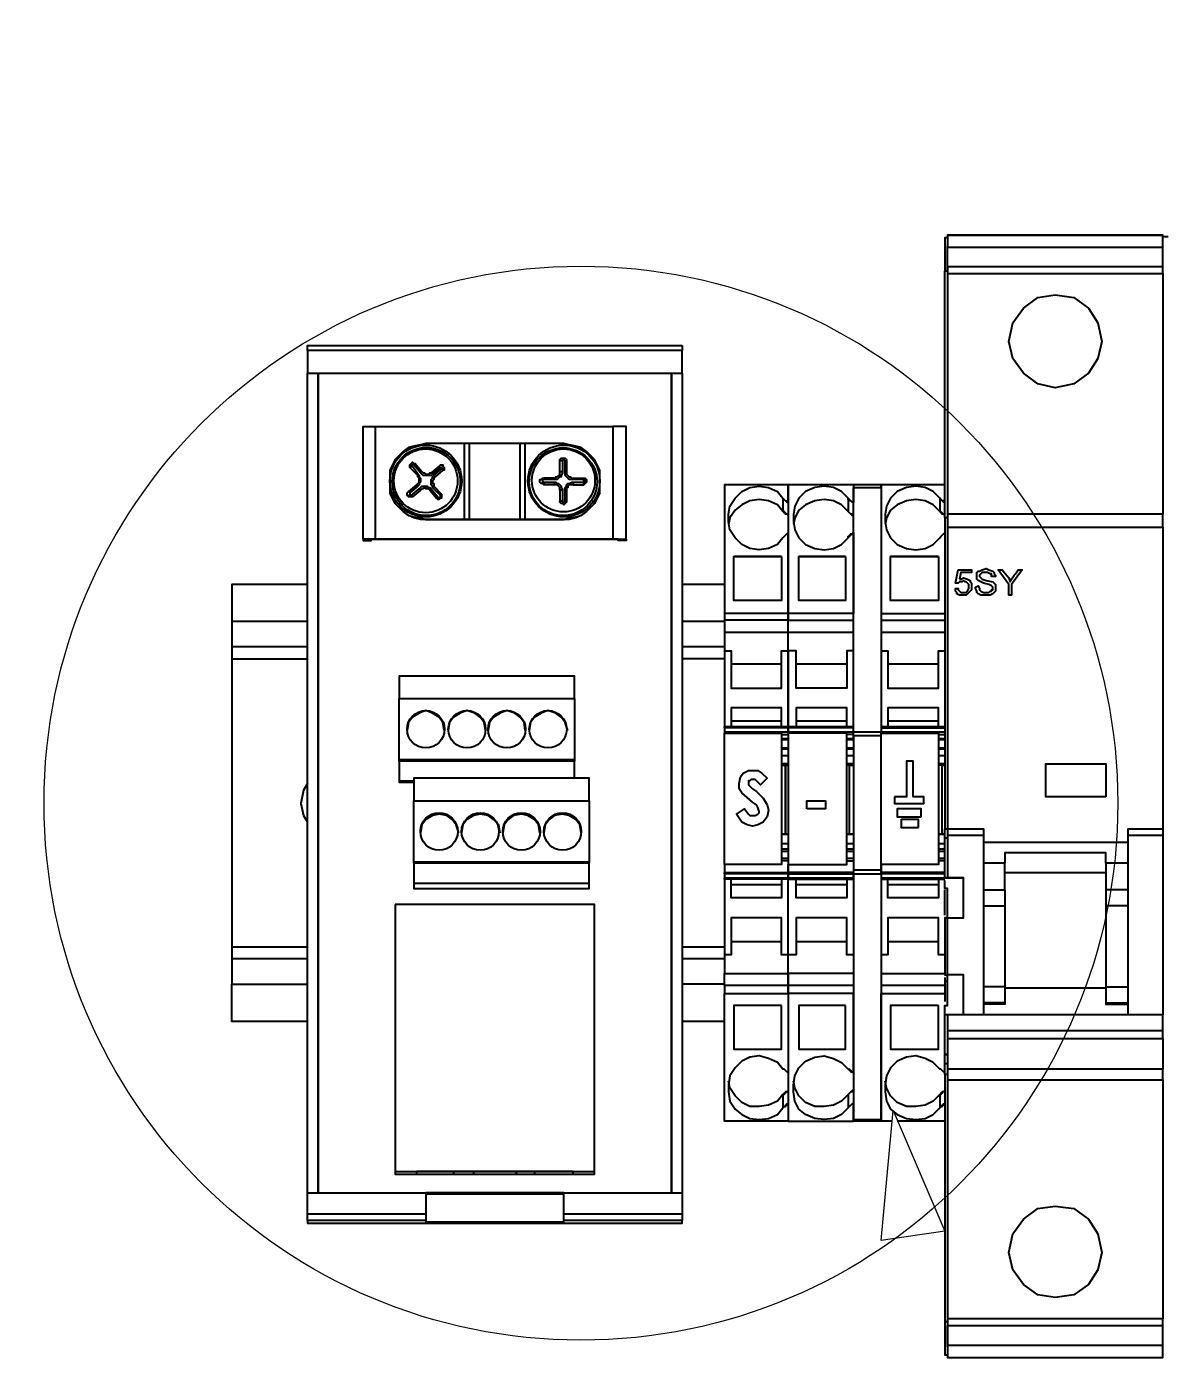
# Model space of a CAD drawing. Header units: feet. Extents: x -159 to 1687, y -48 to 1556.
# Drawn here: x 486.096 to 489.639, y 837.143 to 841.269 of the extents above; entities that cross this region are included whole.
import ezdxf
from ezdxf import colors
from ezdxf.entities.mleader import LeaderData, LeaderLine
from ezdxf.math import Vec2, Vec3

# ---------------------------------------------------------------- set-up
doc = ezdxf.new("R2010")
doc.units = ezdxf.units.FT
doc.header["$MEASUREMENT"] = 0
for name, color, linetype in [('9417_1-3$0$M25-UNISTRUT', 94, 'Continuous'), ('G-ANNO-TEXT', 1, 'Continuous'), ('PDF_Geometry', 7, 'Continuous')]:
    doc.layers.add(name, color=color, linetype=linetype)
doc.styles.add('NEI-A', font='arial.ttf')

# ---------------------------------------------------------------- blocks, each defined once
blk = doc.blocks.new('SITE DATA CONTROLLER')
at = {"layer": 'PDF_Geometry', "lineweight": 25}
for points in [[(0.9075, -0.03333), (1.0425, -0.03333), (0.9075, -0.03333), (0.9075, -0.03417), (0.9075, -0.035), (0.9075, -0.0375), (0.9075, -0.04), (0.9075, -0.04083)], [(0.9075, -0.05333), (0.9075, -0.04083), (1.0425, -0.04083), (1.0425, -0.03833), (1.0425, -0.03583), (1.0425, -0.03417), (1.0425, -0.03333)], [(0.9075, -0.03333), (0.9075, -0.03333)], [(0.9075, -0.035), (0.90583, -0.035), (0.90583, -0.05583)], [(0.90583, -0.21083), (0.90583, -0.05583), (0.9075, -0.05583), (0.9075, -0.04)], [(0.9075, -0.04), (0.9075, -0.04)], [(1.0425, -0.03417), (1.04583, -0.03417)], [(1.0425, -0.05333), (1.0425, -0.04083)], [(0.9075, -0.05333), (0.9075, -0.05333)], [(0.9075, -0.0575), (0.9075, -0.20833)], [(1.0425, -0.0575), (1.0425, -0.20833)], [(0.90583, -0.09), (0.90583, -0.09)], [(0.50583, -0.10583), (0.50583, -0.12), (0.74083, -0.12), (0.74083, -0.10583)], [(0.50583, -0.63417), (0.50583, -0.12), (0.5125, -0.12), (0.5125, -0.63417), (0.5125, -0.12), (0.73417, -0.12), (0.73417, -0.63417), (0.73417, -0.12), (0.74083, -0.12), (0.74083, -0.63417)], [(0.50583, -0.12), (0.50583, -0.12)], [(0.74083, -0.12), (0.74083, -0.12)], [(0.90583, -0.15), (0.90583, -0.15)], [(0.54083, -0.22417), (0.54083, -0.15333), (0.54167, -0.15333), (0.5425, -0.15333), (0.54333, -0.15333), (0.54417, -0.15333), (0.54583, -0.15333), (0.5475, -0.15333), (0.54833, -0.15333), (0.54833, -0.22417), (0.5475, -0.22417), (0.54583, -0.22417), (0.54417, -0.22417), (0.54333, -0.22417), (0.5425, -0.22417), (0.54167, -0.22417), (0.54083, -0.22417), (0.54083, -0.225), (0.54583, -0.225), (0.54583, -0.22417), (0.54667, -0.22417), (0.5475, -0.22417), (0.54833, -0.22417), (0.6975, -0.22417), (0.54833, -0.22417)], [(0.54833, -0.15333), (0.6975, -0.15333)], [(0.70583, -0.22417), (0.70583, -0.225), (0.70083, -0.225), (0.70083, -0.22417), (0.7, -0.22417), (0.69917, -0.22417), (0.69833, -0.22417), (0.6975, -0.22417), (0.69917, -0.22417), (0.70083, -0.22417), (0.7025, -0.22417), (0.70333, -0.22417), (0.70417, -0.22417), (0.705, -0.22417), (0.70583, -0.22417), (0.70583, -0.15333), (0.705, -0.15333), (0.70417, -0.15333), (0.70333, -0.15333), (0.7025, -0.15333), (0.70083, -0.15333), (0.69917, -0.15333), (0.6975, -0.15333), (0.6975, -0.22417)], [(0.60417, -0.16417), (0.58, -0.16417), (0.57667, -0.165), (0.5725, -0.16583), (0.56917, -0.16667), (0.56583, -0.16917), (0.56333, -0.17167), (0.56083, -0.17417), (0.55917, -0.1775), (0.5575, -0.18083), (0.5575, -0.195)], [(0.6425, -0.21167), (0.6425, -0.16417), (0.64167, -0.16417), (0.64083, -0.16417), (0.64, -0.16417), (0.63917, -0.16417), (0.63667, -0.16417), (0.6325, -0.16417), (0.62833, -0.16417), (0.62333, -0.16417), (0.61833, -0.16417), (0.61417, -0.16417), (0.61, -0.16417), (0.6075, -0.16417), (0.60667, -0.16417), (0.60583, -0.16417), (0.605, -0.16417), (0.60417, -0.16417), (0.60417, -0.21167), (0.58, -0.21167), (0.60417, -0.21167)], [(0.6075, -0.21167), (0.6075, -0.16417)], [(0.63917, -0.21167), (0.63917, -0.16417)], [(0.68917, -0.195), (0.68917, -0.18083), (0.6875, -0.1775), (0.68583, -0.17417), (0.68333, -0.17167), (0.68083, -0.16917), (0.6775, -0.16667), (0.67417, -0.16583), (0.67, -0.165), (0.66667, -0.16417), (0.6425, -0.16417)], [(0.66417, -0.18167), (0.66583, -0.18167), (0.66583, -0.1825), (0.665, -0.18417), (0.665, -0.185), (0.66417, -0.185), (0.66333, -0.18583), (0.6625, -0.18667), (0.66167, -0.18667), (0.66083, -0.18667), (0.66083, -0.18583), (0.66167, -0.18583), (0.66167, -0.185), (0.6625, -0.185), (0.66333, -0.18417), (0.66417, -0.18417), (0.66417, -0.18333), (0.66417, -0.1825), (0.66417, -0.18167), (0.66417, -0.175)], [(0.6675, -0.175), (0.66667, -0.17417), (0.66583, -0.17417), (0.66583, -0.175), (0.66417, -0.175), (0.66417, -0.17417), (0.665, -0.17333), (0.66583, -0.17333), (0.66667, -0.17333), (0.6675, -0.17333), (0.66833, -0.17417), (0.66833, -0.175), (0.66833, -0.18167), (0.6675, -0.18167), (0.6675, -0.175), (0.66833, -0.175)], [(0.66583, -0.175), (0.66583, -0.18167)], [(0.5725, -0.1775), (0.57167, -0.1775), (0.57083, -0.1775), (0.57083, -0.17833), (0.57167, -0.17833), (0.57, -0.17917), (0.57, -0.17833), (0.57, -0.1775), (0.57083, -0.17667), (0.57167, -0.17583), (0.5725, -0.17667), (0.57333, -0.17667), (0.5775, -0.18167), (0.57667, -0.1825), (0.5725, -0.1775), (0.57333, -0.17667)], [(0.575, -0.18417), (0.57583, -0.18417), (0.57583, -0.185), (0.57667, -0.18583), (0.57667, -0.18667), (0.57667, -0.1875), (0.57667, -0.18833), (0.57583, -0.18917), (0.57583, -0.19), (0.575, -0.19083), (0.57417, -0.19), (0.575, -0.18917), (0.57583, -0.18833), (0.57583, -0.1875), (0.57583, -0.18667), (0.57583, -0.18583), (0.575, -0.185), (0.575, -0.18417), (0.57, -0.17917)], [(0.57167, -0.17833), (0.57583, -0.18417)], [(0.5775, -0.18167), (0.57833, -0.1825), (0.57917, -0.1825), (0.58, -0.18333), (0.58083, -0.18333), (0.58167, -0.18333), (0.5825, -0.1825), (0.58333, -0.1825), (0.58417, -0.18333), (0.58333, -0.18417), (0.5825, -0.18417), (0.58167, -0.18417), (0.58, -0.18417), (0.57917, -0.18417), (0.57833, -0.18417), (0.5775, -0.18333), (0.57667, -0.1825)], [(0.58833, -0.17833), (0.58333, -0.1825)], [(0.58917, -0.17917), (0.58417, -0.18333)], [(0.585, -0.18417), (0.59, -0.18), (0.59083, -0.18083)], [(0.59, -0.18), (0.59083, -0.18), (0.59, -0.17917), (0.58917, -0.17917), (0.58833, -0.17833), (0.58917, -0.1775), (0.59, -0.1775), (0.59083, -0.1775), (0.59083, -0.17833), (0.59167, -0.17917), (0.59167, -0.18), (0.59167, -0.18083), (0.59083, -0.18083), (0.58583, -0.185)], [(0.66833, -0.18167), (0.66833, -0.1825), (0.66833, -0.18333), (0.66917, -0.18417), (0.67, -0.185), (0.67083, -0.185), (0.67167, -0.18583), (0.6725, -0.18583), (0.6725, -0.18667), (0.67167, -0.18667), (0.67, -0.18667), (0.66917, -0.18583), (0.66833, -0.185), (0.6675, -0.18417), (0.6675, -0.1825), (0.6675, -0.18167)], [(0.57417, -0.19), (0.56917, -0.19417)], [(0.575, -0.19083), (0.57, -0.195)], [(0.57583, -0.1925), (0.57667, -0.19167), (0.5775, -0.19083), (0.57917, -0.19083), (0.58, -0.19083), (0.58083, -0.19083), (0.58167, -0.19167), (0.5825, -0.19167), (0.58333, -0.1925), (0.5825, -0.19333), (0.58167, -0.1925), (0.58083, -0.1925), (0.58, -0.1925), (0.58, -0.19167), (0.57917, -0.19167), (0.57833, -0.1925), (0.5775, -0.1925), (0.57667, -0.19333), (0.57167, -0.1975), (0.57083, -0.19667), (0.57583, -0.1925), (0.57667, -0.19333)], [(0.58417, -0.19167), (0.58417, -0.19083), (0.58333, -0.19), (0.58333, -0.18917), (0.58333, -0.18833), (0.58333, -0.18667), (0.58417, -0.18583), (0.58417, -0.185), (0.585, -0.18417), (0.58583, -0.185), (0.585, -0.18583), (0.585, -0.18667), (0.58417, -0.1875), (0.58417, -0.18833), (0.58417, -0.18917), (0.585, -0.18917), (0.585, -0.19), (0.585, -0.19083), (0.59, -0.19583), (0.58917, -0.19667), (0.58417, -0.19167), (0.585, -0.19083)], [(0.65417, -0.18833), (0.66083, -0.18833), (0.66083, -0.19), (0.65417, -0.19), (0.65333, -0.18917), (0.6525, -0.18917), (0.65167, -0.18833), (0.65167, -0.1875), (0.65167, -0.18667), (0.6525, -0.18667), (0.65333, -0.18583), (0.65417, -0.18583), (0.65417, -0.18667), (0.65333, -0.18667), (0.65333, -0.1875), (0.65333, -0.18833), (0.65417, -0.18833), (0.65417, -0.19)], [(0.66083, -0.18583), (0.65417, -0.18583)], [(0.66083, -0.18667), (0.65417, -0.18667)], [(0.66083, -0.18833), (0.66167, -0.18833), (0.6625, -0.18917), (0.66333, -0.18917), (0.66417, -0.19), (0.665, -0.19083), (0.665, -0.19167), (0.66583, -0.1925), (0.66583, -0.19333), (0.66417, -0.19333), (0.66417, -0.1925), (0.66417, -0.19167), (0.66333, -0.19083), (0.6625, -0.19), (0.66167, -0.19), (0.66083, -0.19)], [(0.6675, -0.19333), (0.6675, -0.1925), (0.6675, -0.19167), (0.66833, -0.19083), (0.66833, -0.19), (0.66917, -0.18917), (0.67, -0.18917), (0.67167, -0.18833), (0.6725, -0.18833), (0.6725, -0.19), (0.67167, -0.19), (0.67083, -0.19), (0.67, -0.19), (0.66917, -0.19083), (0.66917, -0.19167), (0.66833, -0.19167), (0.66833, -0.1925), (0.66833, -0.19333), (0.66833, -0.2), (0.6675, -0.2), (0.6675, -0.19333), (0.66833, -0.19333)], [(0.6725, -0.18583), (0.67917, -0.18583), (0.68, -0.18583), (0.68, -0.18667), (0.68083, -0.18667), (0.68083, -0.1875), (0.68083, -0.18833), (0.68, -0.18917), (0.67917, -0.19), (0.67917, -0.18833), (0.68, -0.18833), (0.68, -0.1875), (0.67917, -0.1875), (0.67917, -0.18667), (0.67917, -0.18583)], [(0.67917, -0.18667), (0.6725, -0.18667)], [(0.6725, -0.18833), (0.67917, -0.18833)], [(0.6725, -0.19), (0.67917, -0.19)], [(0.84833, -0.19), (0.84833, -0.20083), (0.8475, -0.20083), (0.84667, -0.2), (0.84583, -0.2), (0.84583, -0.19917), (0.845, -0.19917), (0.845, -0.19833), (0.84083, -0.19417), (0.83583, -0.19167), (0.83, -0.19083), (0.82417, -0.19167), (0.81833, -0.19417), (0.81417, -0.19833), (0.81167, -0.20333), (0.81083, -0.20833), (0.81083, -0.21333), (0.81167, -0.21833), (0.81417, -0.22333), (0.81833, -0.2275), (0.82417, -0.23), (0.83, -0.23083), (0.83583, -0.23), (0.84083, -0.2275), (0.845, -0.22333), (0.845, -0.2225), (0.84583, -0.2225), (0.84583, -0.22167), (0.84667, -0.22167), (0.84667, -0.22083), (0.8475, -0.22083), (0.84833, -0.22), (0.84833, -0.27083), (0.8075, -0.27083), (0.8075, -0.22), (0.8075, -0.22083), (0.80667, -0.22083), (0.80583, -0.22167), (0.805, -0.2225), (0.80417, -0.22333), (0.80083, -0.2275), (0.795, -0.23), (0.78917, -0.23083), (0.78333, -0.23), (0.77833, -0.2275), (0.77417, -0.22333), (0.77083, -0.21833), (0.77, -0.21333), (0.77, -0.20833), (0.77083, -0.20333), (0.77417, -0.19833), (0.77833, -0.19417), (0.78333, -0.19167), (0.78917, -0.19083), (0.795, -0.19167), (0.80083, -0.19417), (0.80417, -0.19833), (0.805, -0.19917), (0.80583, -0.2), (0.80667, -0.2), (0.80667, -0.20083), (0.8075, -0.20083), (0.8075, -0.19), (0.7675, -0.19), (0.7675, -0.27083)], [(0.86583, -0.19167), (0.86583, -0.19083), (0.86583, -0.19), (0.84833, -0.19), (0.8075, -0.19), (0.8075, -0.27083), (0.7675, -0.27083), (0.7675, -0.27167), (0.7675, -0.2725), (0.7675, -0.27333), (0.7675, -0.27417), (0.7675, -0.275), (0.7675, -0.2825), (0.8075, -0.2825), (0.8075, -0.275), (0.7675, -0.275)], [(0.84833, -0.345), (0.84833, -0.19167), (0.86583, -0.19167), (0.86583, -0.345), (0.86583, -0.34583), (0.90167, -0.34583), (0.90167, -0.42833), (0.86583, -0.42833), (0.86583, -0.34583), (0.86583, -0.345)], [(0.90583, -0.19), (0.86583, -0.19), (0.86583, -0.27083), (0.90583, -0.27083)], [(0.90583, -0.20083), (0.905, -0.20083), (0.905, -0.2), (0.90417, -0.2), (0.90333, -0.19917), (0.9025, -0.19833), (0.89833, -0.19417), (0.89333, -0.19167), (0.8875, -0.19083), (0.88167, -0.19167), (0.87583, -0.19417), (0.87167, -0.19833), (0.86917, -0.20333), (0.86833, -0.20833), (0.86833, -0.21333), (0.86917, -0.21833), (0.87167, -0.22333), (0.87583, -0.2275), (0.88167, -0.23), (0.8875, -0.23083), (0.89333, -0.23), (0.89833, -0.2275), (0.9025, -0.22333), (0.90333, -0.2225), (0.90417, -0.22167), (0.905, -0.22083), (0.90583, -0.22083), (0.90583, -0.22)], [(0.5575, -0.195), (0.5575, -0.195)], [(0.57167, -0.1975), (0.57083, -0.1975), (0.57, -0.1975), (0.56917, -0.1975), (0.56917, -0.19667), (0.56833, -0.19667), (0.56833, -0.19583), (0.56833, -0.195), (0.56917, -0.19417), (0.57, -0.195), (0.57, -0.19583), (0.57, -0.19667), (0.57083, -0.19667)], [(0.5825, -0.19333), (0.58667, -0.19833)], [(0.58333, -0.1925), (0.5875, -0.1975)], [(0.59, -0.19583), (0.59, -0.19667), (0.59, -0.1975), (0.59, -0.19833), (0.58917, -0.19833), (0.58833, -0.19917), (0.5875, -0.19917), (0.58667, -0.19833), (0.5875, -0.1975), (0.5875, -0.19833), (0.58833, -0.19833), (0.58917, -0.1975), (0.58917, -0.19667)], [(0.66417, -0.19333), (0.66417, -0.2)], [(0.66833, -0.2), (0.66833, -0.20083), (0.6675, -0.20167), (0.66667, -0.2025), (0.66583, -0.20167), (0.665, -0.20167), (0.66417, -0.20083), (0.66417, -0.2), (0.66583, -0.2), (0.66583, -0.20083), (0.66667, -0.20083), (0.6675, -0.20083), (0.6675, -0.2)], [(0.66583, -0.19333), (0.66583, -0.2)], [(0.68917, -0.195), (0.68917, -0.195)], [(0.8075, -0.20917), (0.80667, -0.20833), (0.80583, -0.20833), (0.80583, -0.2075), (0.805, -0.2075), (0.805, -0.20667), (0.80417, -0.20667), (0.80083, -0.2025), (0.795, -0.2), (0.78917, -0.19917), (0.78333, -0.2), (0.77833, -0.2025), (0.77417, -0.20583), (0.77083, -0.21083), (0.77, -0.215)], [(0.80417, -0.19833), (0.80417, -0.20667)], [(0.84833, -0.20917), (0.8475, -0.20917), (0.8475, -0.20833), (0.84667, -0.20833), (0.84583, -0.2075), (0.845, -0.20667), (0.84083, -0.2025), (0.83583, -0.2), (0.83, -0.19917), (0.82417, -0.2), (0.81833, -0.2025), (0.81417, -0.20583), (0.81167, -0.21083), (0.81083, -0.215)], [(0.845, -0.19833), (0.845, -0.20667)], [(0.90583, -0.20917), (0.905, -0.20833), (0.90417, -0.20833), (0.90417, -0.2075), (0.90333, -0.2075), (0.90333, -0.20667), (0.9025, -0.20667), (0.89833, -0.2025), (0.89333, -0.2), (0.8875, -0.19917), (0.88167, -0.2), (0.87583, -0.2025), (0.87167, -0.20583), (0.86917, -0.21083), (0.86833, -0.215)], [(0.9025, -0.19833), (0.9025, -0.20667)], [(0.58, -0.21167), (0.58, -0.21167)], [(0.66667, -0.21167), (0.66667, -0.21167)], [(0.9075, -0.21083), (0.90583, -0.21083), (0.90583, -0.40583)], [(0.9075, -0.21667), (0.9075, -0.40583), (0.9075, -0.4075), (0.9075, -0.40833), (0.9075, -0.40917), (0.9075, -0.41), (0.9075, -0.42083), (0.9075, -0.43667), (0.9175, -0.43667), (0.90583, -0.43667), (0.9075, -0.43667)], [(1.0425, -0.21667), (1.0425, -0.40583)], [(0.80333, -0.235), (0.77333, -0.235)], [(0.84333, -0.235), (0.81417, -0.235)], [(0.90167, -0.235), (0.87167, -0.235)], [(0.50583, -0.2525), (0.45833, -0.2525), (0.45833, -0.27583)], [(0.7675, -0.2525), (0.74083, -0.2525)], [(0.7675, -0.3425), (0.7675, -0.34167), (0.8075, -0.34167), (0.8075, -0.3425), (0.7675, -0.3425), (0.7675, -0.34333), (0.7675, -0.34417), (0.7675, -0.345), (0.8075, -0.345), (0.8075, -0.34417), (0.8075, -0.34333), (0.8075, -0.3425), (0.8075, -0.34333), (0.8075, -0.34417), (0.8075, -0.345), (0.8075, -0.34583), (0.8075, -0.345), (0.84833, -0.345), (0.84833, -0.34417), (0.84833, -0.34333), (0.84833, -0.3425), (0.8075, -0.3425), (0.8075, -0.34167), (0.8075, -0.29417), (0.8075, -0.2825), (0.8075, -0.275), (0.8075, -0.27417), (0.8075, -0.27333), (0.8075, -0.2725), (0.8075, -0.27167), (0.8075, -0.27083), (0.8075, -0.27167), (0.8075, -0.2725), (0.8075, -0.27333), (0.8075, -0.27417), (0.8075, -0.275), (0.84833, -0.275)], [(0.86583, -0.275), (0.90583, -0.275)], [(0.50583, -0.27583), (0.45833, -0.27583), (0.45833, -0.27917), (0.45833, -0.28167), (0.45833, -0.28417), (0.45833, -0.28667), (0.45833, -0.28917), (0.45833, -0.29), (0.45833, -0.29083), (0.45833, -0.29167), (0.45833, -0.2925), (0.45833, -0.29417), (0.45833, -0.295), (0.45833, -0.29667), (0.45833, -0.2975), (0.45833, -0.29917), (0.50583, -0.29917)], [(0.7675, -0.27583), (0.74083, -0.27583)], [(0.7675, -0.2825), (0.7675, -0.29417), (0.77167, -0.29417), (0.77167, -0.3175), (0.80333, -0.3175), (0.80333, -0.29417), (0.8075, -0.29417), (0.8075, -0.2825), (0.84833, -0.2825)], [(0.86583, -0.2825), (0.90583, -0.2825)], [(0.50583, -0.29167), (0.45833, -0.29167)], [(0.7675, -0.29167), (0.74083, -0.29167)], [(0.45833, -0.29917), (0.45833, -0.48)], [(0.7675, -0.29917), (0.74083, -0.29917)], [(0.7675, -0.29417), (0.7675, -0.34167)], [(0.84833, -0.29417), (0.84417, -0.29417), (0.84417, -0.3175), (0.8125, -0.3175), (0.8125, -0.29417), (0.8075, -0.29417), (0.8075, -0.34167), (0.84833, -0.34167)], [(0.86583, -0.29417), (0.87, -0.29417), (0.87, -0.3175), (0.90167, -0.3175), (0.90167, -0.29417), (0.90583, -0.29417)], [(0.80333, -0.3025), (0.77167, -0.3025)], [(0.84417, -0.3025), (0.8125, -0.3025)], [(0.90167, -0.3025), (0.87, -0.3025)], [(0.90583, -0.30417), (0.90583, -0.30417)], [(0.67333, -0.32417), (0.67333, -0.31), (0.56333, -0.31), (0.56333, -0.32417)], [(0.59167, -0.34417), (0.59083, -0.33917), (0.58833, -0.33583), (0.58417, -0.33333), (0.58, -0.33167), (0.57583, -0.33333), (0.57167, -0.33583), (0.56917, -0.33917), (0.56833, -0.34417)], [(0.6175, -0.34417), (0.61667, -0.33917), (0.61417, -0.33583), (0.61083, -0.33333), (0.60583, -0.33167), (0.60167, -0.33333), (0.5975, -0.33583), (0.595, -0.33917), (0.59417, -0.34417)], [(0.6425, -0.34417), (0.64167, -0.33917), (0.63917, -0.33583), (0.63583, -0.33333), (0.63083, -0.33167), (0.62667, -0.33333), (0.6225, -0.33583), (0.62, -0.33917), (0.61917, -0.34417)], [(0.66917, -0.34417), (0.6675, -0.33917), (0.665, -0.33583), (0.66167, -0.33333), (0.65667, -0.33167), (0.6525, -0.33333), (0.64833, -0.33583), (0.64583, -0.33917), (0.645, -0.34417)], [(0.80333, -0.34167), (0.80333, -0.33), (0.77167, -0.33), (0.77167, -0.34167)], [(0.84417, -0.34167), (0.84417, -0.33), (0.8125, -0.33), (0.8125, -0.34167)], [(0.90167, -0.34167), (0.90167, -0.33), (0.87, -0.33), (0.87, -0.34167)], [(0.80333, -0.33833), (0.77167, -0.33833)], [(0.84417, -0.33833), (0.8125, -0.33833)], [(0.86583, -0.34167), (0.90583, -0.34167)], [(0.90167, -0.33833), (0.87, -0.33833)], [(0.7675, -0.345), (0.7675, -0.34583)], [(0.80333, -0.34667), (0.8075, -0.34667)], [(0.80333, -0.34917), (0.8075, -0.34917)], [(0.8075, -0.35), (0.80333, -0.35)], [(0.84417, -0.34917), (0.84833, -0.34917), (0.84833, -0.34667), (0.84417, -0.34667)], [(0.84833, -0.35), (0.84417, -0.35)], [(0.84833, -0.34667), (0.84833, -0.345), (0.86583, -0.345), (0.90583, -0.345)], [(0.86583, -0.3475), (0.84833, -0.3475), (0.84833, -0.43167), (0.86583, -0.43167), (0.86583, -0.4325), (0.86583, -0.43333), (0.86583, -0.43417)], [(0.86583, -0.3425), (0.90583, -0.3425)], [(0.90167, -0.34667), (0.90583, -0.34667)], [(0.90167, -0.34917), (0.90583, -0.34917)], [(0.90583, -0.35), (0.90167, -0.35)], [(0.90583, -0.345), (0.90583, -0.345)], [(0.80333, -0.355), (0.8075, -0.355)], [(0.8075, -0.35583), (0.80333, -0.35583)], [(0.84417, -0.355), (0.84833, -0.355)], [(0.84833, -0.35583), (0.84417, -0.35583)], [(0.90167, -0.355), (0.90583, -0.355)], [(0.90583, -0.35583), (0.90167, -0.35583)], [(0.67333, -0.3625), (0.67333, -0.36333), (0.56333, -0.36333), (0.56333, -0.3625)], [(0.56333, -0.36333), (0.56333, -0.37583), (0.5725, -0.37583)], [(0.67333, -0.37417), (0.67333, -0.36333)], [(0.8075, -0.36), (0.80333, -0.36)], [(0.8075, -0.365), (0.80333, -0.365)], [(0.80333, -0.36583), (0.80583, -0.36583), (0.80583, -0.40917), (0.80333, -0.40917), (0.8075, -0.40917), (0.80583, -0.40917), (0.80583, -0.36583), (0.8075, -0.36583)], [(0.84833, -0.36), (0.84417, -0.36)], [(0.84833, -0.365), (0.84417, -0.365)], [(0.84583, -0.36583), (0.84417, -0.36583)], [(0.84583, -0.40917), (0.84583, -0.36583), (0.84833, -0.36583)], [(0.90583, -0.36), (0.90167, -0.36)], [(0.90583, -0.365), (0.90167, -0.365)], [(0.90417, -0.36583), (0.90167, -0.36583)], [(0.90417, -0.40917), (0.90417, -0.36583), (0.90583, -0.36583)], [(0.6825, -0.38833), (0.6825, -0.37417), (0.5725, -0.37417), (0.5725, -0.38833)], [(0.50583, -0.3775), (0.50333, -0.38167), (0.50167, -0.39), (0.50333, -0.3975), (0.50583, -0.40167)], [(0.56333, -0.37583), (0.56333, -0.37667), (0.5725, -0.37667)], [(0.60083, -0.40833), (0.59917, -0.40333), (0.59667, -0.4), (0.59333, -0.3975), (0.58833, -0.39667), (0.58417, -0.3975), (0.58, -0.4), (0.5775, -0.40333), (0.57667, -0.40833)], [(0.62667, -0.40833), (0.62583, -0.40333), (0.6225, -0.4), (0.61917, -0.3975), (0.61417, -0.39667), (0.61, -0.3975), (0.60583, -0.4), (0.60333, -0.40333), (0.6025, -0.40833)], [(0.65167, -0.40833), (0.65083, -0.40333), (0.64833, -0.4), (0.64417, -0.3975), (0.64, -0.39667), (0.635, -0.3975), (0.63167, -0.4), (0.62917, -0.40333), (0.62833, -0.40833)], [(0.6775, -0.40833), (0.67667, -0.40333), (0.67417, -0.4), (0.67, -0.3975), (0.66583, -0.39667), (0.66083, -0.3975), (0.6575, -0.4), (0.655, -0.40333), (0.65417, -0.40833)], [(0.86583, -0.43667), (0.90583, -0.43667), (0.90583, -0.4225), (0.90583, -0.41167), (0.90583, -0.41083), (0.90583, -0.40917), (0.90583, -0.4075), (0.90583, -0.40583), (0.9075, -0.40583), (0.93, -0.40583), (0.93, -0.4075), (0.93, -0.40833), (0.93, -0.40917), (0.93, -0.41), (0.93, -0.41833), (0.93, -0.42917), (0.93, -0.44333), (0.93, -0.45833), (0.93, -0.475), (0.93, -0.49167), (0.93, -0.50833), (0.93, -0.5225), (0.9175, -0.5225), (0.9175, -0.4975), (0.9075, -0.4975), (0.90583, -0.4975), (0.9075, -0.4975)], [(1.02083, -0.5225), (1.02083, -0.50833), (1.02083, -0.49167), (1.02083, -0.475), (1.02083, -0.45833), (1.02083, -0.44333), (1.02083, -0.42917), (1.02083, -0.41833), (1.02083, -0.41), (1.02083, -0.40917), (1.02083, -0.40833), (1.02083, -0.4075), (1.02083, -0.40583), (1.0425, -0.40583), (1.0425, -0.4075), (1.0425, -0.40833), (1.0425, -0.40917), (1.0425, -0.41), (1.0425, -0.41833), (1.0425, -0.42917), (1.0425, -0.44333), (1.0425, -0.45833), (1.0425, -0.475), (1.0425, -0.49167), (1.0425, -0.50833), (1.0425, -0.5225), (1.02083, -0.5225), (0.93, -0.5225)], [(0.80333, -0.415), (0.8075, -0.415)], [(0.84417, -0.415), (0.84833, -0.415)], [(0.90167, -0.415), (0.90583, -0.415)], [(0.9075, -0.41167), (0.90583, -0.41167)], [(0.93, -0.41), (0.9075, -0.41)], [(0.93, -0.41417), (1.02083, -0.41417)], [(1.0425, -0.41), (1.02083, -0.41)], [(0.80333, -0.41833), (0.8075, -0.41833)], [(0.8075, -0.42), (0.80333, -0.42)], [(0.80333, -0.42417), (0.8075, -0.42417)], [(0.84417, -0.41833), (0.84833, -0.41833)], [(0.84833, -0.42), (0.84417, -0.42)], [(0.84417, -0.42417), (0.84833, -0.42417)], [(0.90167, -0.41833), (0.90583, -0.41833)], [(0.90583, -0.42), (0.90167, -0.42)], [(0.90167, -0.42417), (0.90583, -0.42417)], [(1.00667, -0.4275), (1.00667, -0.42417), (1.00667, -0.42083), (0.94333, -0.42083), (0.94333, -0.42417), (0.94333, -0.4275), (0.93, -0.4275)], [(0.6825, -0.42667), (0.6825, -0.4275), (0.5725, -0.4275), (0.5725, -0.42667)], [(0.5725, -0.4275), (0.5725, -0.44), (0.6825, -0.44), (0.6825, -0.4275)], [(0.84417, -0.42583), (0.84833, -0.42583), (0.84833, -0.43333), (0.8075, -0.43333), (0.8075, -0.43417), (0.7675, -0.43417), (0.7675, -0.43333)], [(0.7675, -0.43333), (0.8075, -0.43333), (0.8075, -0.42833), (0.8075, -0.43333), (0.8075, -0.43417), (0.84833, -0.43417), (0.84833, -0.43333)], [(0.7675, -0.42833), (0.7675, -0.43333)], [(0.8075, -0.42583), (0.80333, -0.42583)], [(0.90583, -0.43333), (0.86583, -0.43333), (0.86583, -0.42833), (0.86583, -0.43167)], [(0.90583, -0.43417), (0.86583, -0.43417), (0.86583, -0.43333)], [(0.90583, -0.42583), (0.90167, -0.42583)], [(0.94333, -0.44417), (0.94333, -0.4275)], [(0.94333, -0.43333), (1.00667, -0.43333)], [(1.02083, -0.4275), (1.00667, -0.4275), (1.00667, -0.44417)], [(0.5725, -0.44), (0.5725, -0.44333), (0.6825, -0.44333), (0.6825, -0.44)], [(0.7675, -0.43417), (0.7675, -0.435), (0.7675, -0.43583), (0.7675, -0.43667), (0.8075, -0.43667), (0.8075, -0.4375), (0.7675, -0.4375), (0.7675, -0.43667)], [(0.7675, -0.4375), (0.7675, -0.485)], [(0.80333, -0.4375), (0.80333, -0.44917), (0.77167, -0.44917), (0.77167, -0.4375)], [(0.77167, -0.44083), (0.80333, -0.44083)], [(0.84833, -0.50417), (0.8075, -0.50417), (0.8075, -0.49667), (0.8075, -0.485), (0.8075, -0.4375), (0.8075, -0.43667), (0.8075, -0.43583), (0.8075, -0.435), (0.8075, -0.43417), (0.8075, -0.435), (0.8075, -0.43583), (0.8075, -0.43667), (0.84833, -0.43667), (0.84833, -0.43583), (0.84833, -0.435), (0.84833, -0.43417), (0.86583, -0.43417), (0.86583, -0.58833)], [(0.84833, -0.485), (0.84417, -0.485), (0.84417, -0.46167), (0.8125, -0.46167), (0.8125, -0.485), (0.8075, -0.485), (0.8075, -0.4375), (0.84833, -0.4375)], [(0.84417, -0.4375), (0.84417, -0.44917), (0.8125, -0.44917), (0.8125, -0.4375)], [(0.8125, -0.44083), (0.84417, -0.44083)], [(0.84833, -0.43417), (0.84833, -0.58833), (0.86583, -0.58833), (0.86583, -0.58917), (0.84833, -0.58917)], [(0.86583, -0.4375), (0.90583, -0.4375)], [(0.90167, -0.4375), (0.90167, -0.44917), (0.87, -0.44917), (0.87, -0.4375)], [(0.87, -0.44083), (0.90167, -0.44083)], [(0.90583, -0.46167), (0.9075, -0.46167), (0.9175, -0.46167), (0.9175, -0.43667)], [(0.90583, -0.43667), (0.90583, -0.43667)], [(0.9075, -0.55333), (0.90583, -0.55333), (0.90583, -0.55167), (0.90583, -0.55), (0.90583, -0.54833), (0.90583, -0.5475), (0.90583, -0.53667), (0.90583, -0.5225), (0.90583, -0.52083), (0.90583, -0.51917), (0.90583, -0.51667), (0.9075, -0.51667), (0.9075, -0.51417), (0.9075, -0.51083), (0.9075, -0.50833), (0.9075, -0.505), (0.9075, -0.5025), (0.9075, -0.5), (0.9075, -0.49917), (0.9075, -0.4975), (0.9075, -0.48), (0.9075, -0.46167), (0.9075, -0.46083), (0.9075, -0.45917), (0.9075, -0.45667), (0.9075, -0.45417), (0.9075, -0.45167), (0.9075, -0.44833), (0.9075, -0.44583), (0.9075, -0.44333), (0.90583, -0.44333), (0.90583, -0.44), (0.90583, -0.43833)], [(0.9075, -0.43667), (0.9075, -0.43667)], [(0.90583, -0.46), (0.90583, -0.44417)], [(0.93, -0.44417), (0.94333, -0.44417), (0.94333, -0.445), (0.94333, -0.44667), (0.94333, -0.4475), (0.94333, -0.44917), (0.94333, -0.45083), (0.94333, -0.4525), (0.94333, -0.45333), (0.94333, -0.45417), (0.94333, -0.455)], [(1.02083, -0.44417), (1.00667, -0.44417), (1.00667, -0.445), (1.00667, -0.44667), (1.00667, -0.4475), (1.00667, -0.44917), (1.00667, -0.45083), (1.00667, -0.4525), (1.00667, -0.45333), (1.00667, -0.45417), (1.00667, -0.455)], [(0.93, -0.45417), (0.94333, -0.45417), (0.94333, -0.46667), (0.94333, -0.48), (0.94333, -0.4925), (0.94333, -0.505), (0.93, -0.505)], [(1.02083, -0.45417), (1.00667, -0.45417), (1.00667, -0.46667), (1.00667, -0.48), (1.00667, -0.4925), (1.00667, -0.505), (1.02083, -0.505)], [(0.84833, -0.49667), (0.8075, -0.49667), (0.8075, -0.485), (0.80333, -0.485), (0.80333, -0.46167), (0.77167, -0.46167), (0.77167, -0.485), (0.7675, -0.485), (0.7675, -0.49667)], [(0.90583, -0.485), (0.90167, -0.485), (0.90167, -0.46167), (0.87, -0.46167), (0.87, -0.485), (0.86583, -0.485)], [(0.9075, -0.46167), (0.90583, -0.46167), (0.90583, -0.48), (0.90583, -0.4975)], [(0.50583, -0.48), (0.45833, -0.48), (0.45833, -0.48167), (0.45833, -0.48333), (0.45833, -0.48417), (0.45833, -0.48583), (0.45833, -0.48667), (0.45833, -0.4875), (0.45833, -0.48833), (0.45833, -0.48917), (0.45833, -0.49083), (0.45833, -0.4925), (0.45833, -0.495), (0.45833, -0.4975), (0.45833, -0.50083), (0.45833, -0.50333), (0.50583, -0.50333)], [(0.7675, -0.48), (0.74083, -0.48)], [(0.80333, -0.47667), (0.77167, -0.47667)], [(0.84417, -0.47667), (0.8125, -0.47667)], [(0.90167, -0.47667), (0.87, -0.47667)], [(0.50583, -0.4875), (0.45833, -0.4875)], [(0.7675, -0.4875), (0.74083, -0.4875)], [(0.7675, -0.50417), (0.7675, -0.49667), (0.8075, -0.49667), (0.8075, -0.50417), (0.7675, -0.50417), (0.7675, -0.505), (0.7675, -0.50583), (0.7675, -0.50667), (0.7675, -0.5075), (0.7675, -0.50833), (0.7675, -0.50917), (0.8075, -0.50917), (0.8075, -0.58917), (0.84833, -0.58917), (0.84833, -0.57833), (0.8475, -0.57833), (0.84667, -0.57917), (0.84583, -0.58), (0.845, -0.58), (0.845, -0.58083), (0.84083, -0.585), (0.83583, -0.5875), (0.83, -0.58833), (0.82417, -0.5875), (0.81833, -0.585), (0.81417, -0.58167), (0.81167, -0.57667), (0.81083, -0.57083), (0.81083, -0.56667), (0.81167, -0.56083), (0.81417, -0.55583), (0.81833, -0.55167), (0.82417, -0.54917), (0.83, -0.54833), (0.83583, -0.55), (0.84083, -0.5525), (0.845, -0.55667), (0.84583, -0.55667), (0.84583, -0.5575), (0.84667, -0.5575), (0.84667, -0.55833), (0.8475, -0.55833), (0.84833, -0.55917), (0.84833, -0.50917), (0.8075, -0.50917), (0.8075, -0.55917), (0.8075, -0.55833), (0.80667, -0.55833), (0.80583, -0.5575), (0.805, -0.55667), (0.80417, -0.55667), (0.80083, -0.5525), (0.795, -0.55), (0.78917, -0.54833), (0.78333, -0.54917), (0.77833, -0.55167), (0.77417, -0.55583), (0.77083, -0.56083), (0.77, -0.56667), (0.77, -0.57083), (0.77083, -0.57667), (0.77417, -0.58167), (0.77833, -0.585), (0.78333, -0.5875), (0.78917, -0.58833), (0.795, -0.5875), (0.80083, -0.585), (0.80417, -0.58083), (0.805, -0.58), (0.80583, -0.58), (0.80583, -0.57917), (0.80667, -0.57917), (0.80667, -0.57833), (0.8075, -0.57833), (0.8075, -0.58917), (0.7675, -0.58917), (0.7675, -0.50917)], [(0.86583, -0.49667), (0.90583, -0.49667)], [(0.90583, -0.49917), (0.90583, -0.50167)], [(0.50583, -0.52667), (0.45833, -0.52667), (0.45833, -0.50333)], [(0.7675, -0.50333), (0.74083, -0.50333)], [(0.90583, -0.50417), (0.86583, -0.50417)], [(0.9075, -0.50167), (0.90583, -0.50167), (0.90583, -0.50417), (0.90583, -0.51167), (0.90583, -0.51417)], [(1.00667, -0.50583), (0.94333, -0.50583), (0.94333, -0.5075), (0.94333, -0.50833), (0.94333, -0.51), (0.94333, -0.51167), (0.94333, -0.51333), (0.94333, -0.51417), (0.94333, -0.515), (0.93, -0.515)], [(1.00667, -0.50417), (1.00667, -0.505), (1.00667, -0.50583), (1.00667, -0.5075), (1.00667, -0.50833), (1.00667, -0.51), (1.00667, -0.51167), (1.00667, -0.51333), (1.00667, -0.51417), (1.00667, -0.515), (1.02083, -0.515)], [(0.8725, -0.58917), (0.86583, -0.58917), (0.86583, -0.50917), (0.90583, -0.50917)], [(0.94333, -0.515), (0.94333, -0.51583), (0.93, -0.51583)], [(1.00667, -0.515), (1.00667, -0.51583), (1.02083, -0.51583)], [(0.9075, -0.5225), (0.90583, -0.5225)], [(0.9175, -0.5225), (0.9075, -0.5225), (0.9075, -0.5325)], [(0.9175, -0.5225), (0.9175, -0.5225)], [(1.0425, -0.5325), (1.0425, -0.5225)], [(0.7675, -0.52667), (0.74083, -0.52667)], [(0.9075, -0.5375), (0.9075, -0.55667)], [(1.0425, -0.5375), (1.0425, -0.55667)], [(0.77333, -0.54417), (0.80333, -0.54417)], [(0.81417, -0.54417), (0.84333, -0.54417)], [(0.90583, -0.55917), (0.90583, -0.55833), (0.905, -0.55833), (0.90417, -0.5575), (0.90333, -0.55667), (0.9025, -0.55667), (0.89833, -0.5525), (0.89333, -0.55), (0.8875, -0.54833), (0.88167, -0.54917), (0.87583, -0.55167), (0.87167, -0.55583), (0.86917, -0.56083), (0.86833, -0.56667), (0.86833, -0.57083), (0.86917, -0.57667), (0.87167, -0.58167), (0.87583, -0.585), (0.88167, -0.5875), (0.8875, -0.58833), (0.89333, -0.5875), (0.89833, -0.585), (0.9025, -0.58083), (0.90333, -0.58), (0.90417, -0.58), (0.90417, -0.57917), (0.905, -0.57917), (0.905, -0.57833), (0.90583, -0.57833)], [(0.87167, -0.54417), (0.90167, -0.54417)], [(0.90583, -0.5475), (0.9075, -0.5475)], [(0.90583, -0.5475), (0.90583, -0.5475)], [(0.9075, -0.56), (0.90583, -0.56), (0.90583, -0.55333)], [(0.8075, -0.57), (0.80667, -0.57083), (0.80583, -0.57083), (0.80583, -0.57167), (0.805, -0.57167), (0.805, -0.5725), (0.80417, -0.5725), (0.80083, -0.57667), (0.795, -0.57917), (0.78917, -0.58), (0.78333, -0.58), (0.77833, -0.5775), (0.77417, -0.57333), (0.77083, -0.56833), (0.77, -0.56417)], [(0.84833, -0.57), (0.8475, -0.57), (0.8475, -0.57083), (0.84667, -0.57083), (0.84583, -0.57167), (0.845, -0.5725), (0.84083, -0.57667), (0.83583, -0.57917), (0.83, -0.58), (0.82417, -0.58), (0.81833, -0.5775), (0.81417, -0.57333), (0.81167, -0.56833), (0.81083, -0.56417)], [(0.90583, -0.57), (0.905, -0.57083), (0.90417, -0.57083), (0.90417, -0.57167), (0.90333, -0.57167), (0.90333, -0.5725), (0.9025, -0.5725), (0.89833, -0.57667), (0.89333, -0.57917), (0.8875, -0.58), (0.88167, -0.58), (0.87583, -0.5775), (0.87167, -0.57333), (0.86917, -0.56833), (0.86833, -0.56417)], [(0.90583, -0.56), (0.90583, -0.715), (0.9075, -0.715), (0.9075, -0.73083), (0.9075, -0.73333), (0.9075, -0.73583), (0.9075, -0.7375), (1.0425, -0.7375), (1.0425, -0.73667), (1.0425, -0.735), (1.0425, -0.7325), (1.0425, -0.73), (0.9075, -0.73), (0.9075, -0.7175)], [(0.9075, -0.56333), (0.9075, -0.71333)], [(1.0425, -0.56333), (1.0425, -0.71333)], [(0.80417, -0.5725), (0.80417, -0.58083)], [(0.845, -0.5725), (0.845, -0.58083)], [(0.9025, -0.5725), (0.9025, -0.58083)], [(0.90583, -0.58917), (0.87583, -0.58917)], [(0.56083, -0.62083), (0.56083, -0.6225), (0.68583, -0.6225), (0.68583, -0.62083)], [(0.5975, -0.62083), (0.5975, -0.6225)], [(0.61, -0.62083), (0.61, -0.6225)], [(0.63667, -0.62083), (0.63667, -0.6225)], [(0.64833, -0.62083), (0.64833, -0.6225)], [(0.90583, -0.62083), (0.90583, -0.62083)], [(0.50583, -0.6475), (0.50583, -0.63417), (0.58, -0.63417), (0.58, -0.6475)], [(0.66667, -0.63417), (0.58, -0.63417)], [(0.66667, -0.635), (0.58, -0.635)], [(0.66667, -0.6475), (0.66667, -0.63417), (0.74083, -0.63417), (0.74083, -0.6475)], [(0.50583, -0.65167), (0.50583, -0.65333), (0.74083, -0.65333), (0.74083, -0.65167)], [(0.58, -0.65167), (0.58, -0.6525), (0.66667, -0.6525), (0.66667, -0.65167)], [(0.90583, -0.68083), (0.90583, -0.68083)], [(0.90583, -0.715), (0.90583, -0.73583), (0.9075, -0.73583)], [(0.9075, -0.7175), (0.9075, -0.7175)], [(1.0425, -0.73), (1.0425, -0.7175)], [(0.9075, -0.73083), (0.9075, -0.73)]]:
    blk.add_lwpolyline(points, dxfattribs=at)
for points in [[(0.9075, -0.0575), (1.0425, -0.0575), (1.0425, -0.05583), (1.0425, -0.055), (1.0425, -0.05417), (1.0425, -0.05333), (0.9075, -0.05333), (0.9075, -0.05417), (0.9075, -0.055), (0.9075, -0.05583)], [(0.975, -0.07083), (0.98667, -0.0725), (0.99583, -0.07917), (1.00167, -0.08833), (1.00417, -0.1), (1.00167, -0.11083), (0.99583, -0.12), (0.98667, -0.12667), (0.975, -0.12917), (0.96417, -0.12667), (0.955, -0.12), (0.94833, -0.11083), (0.94583, -0.1), (0.94833, -0.08833), (0.955, -0.07917), (0.96417, -0.0725)], [(0.74083, -0.1025), (0.74083, -0.10333), (0.74083, -0.10417), (0.74083, -0.105), (0.74083, -0.10583), (0.50583, -0.10583), (0.50583, -0.105), (0.50583, -0.10417), (0.50583, -0.10333), (0.50583, -0.1025)], [(0.58, -0.21167), (0.57667, -0.21167), (0.5725, -0.21083), (0.56917, -0.20917), (0.56583, -0.20667), (0.56333, -0.20417), (0.56083, -0.20167), (0.55917, -0.19833), (0.5575, -0.195), (0.55917, -0.19833), (0.56083, -0.20167), (0.56333, -0.20417), (0.56583, -0.20667), (0.56917, -0.20917), (0.5725, -0.21), (0.57667, -0.21083)], [(0.68917, -0.195), (0.6875, -0.19833), (0.68583, -0.20167), (0.68333, -0.20417), (0.68083, -0.20667), (0.6775, -0.20917), (0.67417, -0.21083), (0.67, -0.21167), (0.66667, -0.21167), (0.67, -0.21083), (0.67417, -0.21), (0.6775, -0.20917), (0.68083, -0.20667), (0.68333, -0.20417), (0.68583, -0.20167), (0.6875, -0.19833)], [(1.0425, -0.20833), (0.9075, -0.20833), (0.9075, -0.20917), (0.9075, -0.21083), (0.9075, -0.21333), (0.9075, -0.21667), (1.0425, -0.21667), (1.0425, -0.21333), (1.0425, -0.21083), (1.0425, -0.20917)], [(0.6075, -0.21167), (0.60667, -0.21167), (0.60583, -0.21167), (0.605, -0.21167), (0.60417, -0.21167), (0.60583, -0.21167), (0.6075, -0.21167), (0.60917, -0.21167), (0.61083, -0.21167), (0.6125, -0.21167), (0.61417, -0.21167), (0.615, -0.21167), (0.61583, -0.21167), (0.61667, -0.21167), (0.61917, -0.21167), (0.62083, -0.21167), (0.62333, -0.21167), (0.62583, -0.21167), (0.6275, -0.21167), (0.62917, -0.21167), (0.63083, -0.21167), (0.63167, -0.21167), (0.6325, -0.21167), (0.63417, -0.21167), (0.63583, -0.21167), (0.6375, -0.21167), (0.63917, -0.21167), (0.64083, -0.21167), (0.6425, -0.21167), (0.64167, -0.21167), (0.64083, -0.21167), (0.64, -0.21167), (0.63917, -0.21167), (0.63667, -0.21167), (0.6325, -0.21167), (0.62833, -0.21167), (0.62333, -0.21167), (0.61833, -0.21167), (0.61417, -0.21167), (0.61, -0.21167)], [(0.66667, -0.21167), (0.6425, -0.21167)], [(0.80333, -0.235), (0.80333, -0.2625), (0.77333, -0.2625), (0.77333, -0.235)], [(0.84333, -0.235), (0.84333, -0.2625), (0.81417, -0.2625), (0.81417, -0.235)], [(0.90167, -0.235), (0.90167, -0.2625), (0.87167, -0.2625), (0.87167, -0.235)], [(0.915, -0.24917), (0.91583, -0.24917), (0.9175, -0.24833), (0.92, -0.24917), (0.92167, -0.25), (0.92167, -0.25083), (0.9225, -0.25167), (0.9225, -0.25333), (0.9225, -0.25583), (0.92083, -0.2575), (0.92, -0.25833), (0.91917, -0.25917), (0.9175, -0.25917), (0.915, -0.25917), (0.91333, -0.25833), (0.91333, -0.2575), (0.9125, -0.25667), (0.9125, -0.255), (0.91417, -0.255), (0.91417, -0.25583), (0.915, -0.25667), (0.91583, -0.2575), (0.9175, -0.2575), (0.91833, -0.2575), (0.91917, -0.2575), (0.92, -0.25667), (0.92083, -0.255), (0.92083, -0.25417), (0.92083, -0.2525), (0.92, -0.25167), (0.91917, -0.25083), (0.91833, -0.25083), (0.9175, -0.25), (0.91667, -0.25083), (0.91583, -0.25083), (0.915, -0.25083), (0.91417, -0.25167), (0.9125, -0.25167), (0.91417, -0.24333), (0.9225, -0.24333), (0.9225, -0.245), (0.91583, -0.245)], [(0.925, -0.25417), (0.92667, -0.25333), (0.9275, -0.255), (0.9275, -0.25583), (0.92833, -0.25667), (0.93, -0.2575), (0.93167, -0.2575), (0.93333, -0.2575), (0.93417, -0.25667), (0.935, -0.25667), (0.935, -0.25583), (0.93583, -0.25583), (0.93583, -0.255), (0.93583, -0.25417), (0.935, -0.25333), (0.93333, -0.2525), (0.93, -0.25167), (0.92833, -0.25083), (0.92667, -0.25), (0.92583, -0.24917), (0.92583, -0.24833), (0.92583, -0.2475), (0.92583, -0.24667), (0.92583, -0.245), (0.92667, -0.24417), (0.9275, -0.24417), (0.92917, -0.24333), (0.93167, -0.2425), (0.93333, -0.24333), (0.93583, -0.24417), (0.93667, -0.245), (0.93667, -0.24583), (0.9375, -0.24667), (0.9375, -0.2475), (0.935, -0.2475), (0.935, -0.24667), (0.935, -0.24583), (0.93417, -0.24583), (0.9325, -0.245), (0.93167, -0.245), (0.93, -0.245), (0.92917, -0.245), (0.92833, -0.24583), (0.9275, -0.24667), (0.9275, -0.2475), (0.92833, -0.24833), (0.92917, -0.24917), (0.93167, -0.25), (0.93583, -0.25083), (0.93667, -0.25167), (0.9375, -0.2525), (0.9375, -0.25333), (0.9375, -0.255), (0.9375, -0.25583), (0.9375, -0.25667), (0.93667, -0.2575), (0.93583, -0.25833), (0.93417, -0.25917), (0.93167, -0.25917), (0.92917, -0.25917), (0.92833, -0.25917), (0.92667, -0.25833), (0.92583, -0.2575), (0.92583, -0.25667), (0.925, -0.255)], [(0.9475, -0.2525), (0.9475, -0.25917), (0.94583, -0.25917), (0.94583, -0.2525), (0.93917, -0.24333), (0.94167, -0.24333), (0.94583, -0.24833), (0.94667, -0.25083), (0.9475, -0.24917), (0.94917, -0.24667), (0.95, -0.24583), (0.95167, -0.24333), (0.95417, -0.24333)], [(0.67333, -0.32417), (0.67333, -0.3625), (0.56333, -0.3625), (0.56333, -0.32417)], [(0.7675, -0.42833), (0.7675, -0.34583), (0.80333, -0.34583), (0.80333, -0.42833)], [(0.8075, -0.42833), (0.84417, -0.42833), (0.84417, -0.34583), (0.8075, -0.34583)], [(0.87417, -0.38583), (0.87417, -0.39), (0.8925, -0.39), (0.8925, -0.38583), (0.88583, -0.38583), (0.88583, -0.36333), (0.88167, -0.36333), (0.88167, -0.38583)], [(1.00667, -0.38583), (0.96917, -0.38583), (0.96917, -0.365), (1.00667, -0.365)], [(0.785, -0.3975), (0.78667, -0.3975), (0.78833, -0.39667), (0.78917, -0.39583), (0.78917, -0.395), (0.78833, -0.3925), (0.7875, -0.39083), (0.785, -0.38917), (0.77833, -0.38333), (0.77667, -0.38083), (0.77667, -0.3775), (0.7775, -0.37333), (0.77917, -0.37083), (0.7825, -0.36917), (0.785, -0.36917), (0.78833, -0.36917), (0.79083, -0.37083), (0.79417, -0.37417), (0.79, -0.37833), (0.7875, -0.37583), (0.78667, -0.375), (0.785, -0.375), (0.78417, -0.375), (0.78333, -0.37583), (0.7825, -0.37583), (0.7825, -0.37667), (0.7825, -0.3775), (0.7825, -0.37833), (0.785, -0.38083), (0.7875, -0.3825), (0.79, -0.385), (0.79167, -0.38667), (0.79417, -0.39083), (0.795, -0.39417), (0.79417, -0.39833), (0.79167, -0.40167), (0.78833, -0.40333), (0.785, -0.40417), (0.78167, -0.40333), (0.77833, -0.40167), (0.775, -0.39667), (0.78, -0.39333), (0.7825, -0.39667), (0.78333, -0.3975)], [(0.6825, -0.38833), (0.6825, -0.42667), (0.5725, -0.42667), (0.5725, -0.38833)], [(0.81917, -0.39333), (0.81917, -0.38833), (0.83083, -0.38833), (0.83083, -0.39333)], [(0.89083, -0.39833), (0.89083, -0.39333), (0.87583, -0.39333), (0.87583, -0.39833)], [(0.88917, -0.405), (0.88917, -0.4), (0.87833, -0.4), (0.87833, -0.405)], [(0.84417, -0.40917), (0.84833, -0.40917), (0.84583, -0.40917)], [(0.90167, -0.40917), (0.90583, -0.40917), (0.90417, -0.40917)], [(0.56083, -0.45333), (0.56083, -0.62083), (0.68583, -0.62083), (0.68583, -0.45333)], [(0.8075, -0.50917), (0.8075, -0.50833), (0.8075, -0.5075), (0.8075, -0.50667), (0.8075, -0.50583), (0.8075, -0.505), (0.8075, -0.50417), (0.8075, -0.505), (0.8075, -0.50583), (0.8075, -0.50667), (0.8075, -0.5075), (0.8075, -0.50833)], [(0.80333, -0.51667), (0.77333, -0.51667), (0.77333, -0.54417), (0.80333, -0.54417)], [(0.84333, -0.51667), (0.81417, -0.51667), (0.81417, -0.54417), (0.84333, -0.54417)], [(0.90167, -0.51667), (0.87167, -0.51667), (0.87167, -0.54417), (0.90167, -0.54417)], [(0.9075, -0.5325), (0.9075, -0.53333), (0.9075, -0.535), (0.9075, -0.53667), (0.9075, -0.5375), (1.0425, -0.5375), (1.0425, -0.53667), (1.0425, -0.535), (1.0425, -0.53333), (1.0425, -0.5325)], [(0.90583, -0.5475), (0.9075, -0.5475)], [(0.9075, -0.56333), (1.0425, -0.56333), (1.0425, -0.5625), (1.0425, -0.56167), (1.0425, -0.55917), (1.0425, -0.55667), (0.9075, -0.55667), (0.9075, -0.55917), (0.9075, -0.56167), (0.9075, -0.5625)], [(0.57417, -0.62083), (0.57417, -0.6225), (0.5975, -0.6225), (0.61, -0.6225), (0.63667, -0.6225), (0.64833, -0.6225), (0.6725, -0.6225), (0.6725, -0.62083)], [(0.58, -0.6475), (0.58, -0.64833), (0.58, -0.64917), (0.58, -0.65), (0.58, -0.65083), (0.58, -0.65167), (0.50583, -0.65167), (0.50583, -0.65083), (0.50583, -0.65), (0.50583, -0.64917), (0.50583, -0.64833), (0.50583, -0.6475)], [(0.66667, -0.65167), (0.66667, -0.65083), (0.66667, -0.65), (0.66667, -0.64917), (0.66667, -0.64833), (0.66667, -0.6475), (0.74083, -0.6475), (0.74083, -0.64833), (0.74083, -0.64917), (0.74083, -0.65), (0.74083, -0.65083), (0.74083, -0.65167)], [(0.975, -0.6425), (0.98667, -0.64417), (0.99583, -0.65083), (1.00167, -0.66), (1.00417, -0.67167), (1.00167, -0.6825), (0.99583, -0.69167), (0.98667, -0.69833), (0.975, -0.7), (0.96417, -0.69833), (0.955, -0.69167), (0.94833, -0.6825), (0.94583, -0.67167), (0.94833, -0.66), (0.955, -0.65083), (0.96417, -0.64417)], [(1.0425, -0.7175), (1.0425, -0.71583), (1.0425, -0.715), (1.0425, -0.71333), (0.9075, -0.71333), (0.9075, -0.715), (0.9075, -0.71583), (0.9075, -0.7175)]]:
    blk.add_lwpolyline(points, close=True, dxfattribs=at)
at = {"layer": 'PDF_Geometry', "color": 250, "lineweight": 20, "true_color": 0x181823}
blk.add_lwpolyline([(0.87333, -0.5825), (0.90583, -0.65833), (0.86583, -0.66417)], close=True, dxfattribs=at)
at = {"layer": 'PDF_Geometry', "lineweight": 20}
blk.add_circle((0.67739, -0.38976), 0.33691, dxfattribs=at)
at = {"layer": 'PDF_Geometry', "lineweight": 25}
for centre, radius in [((0.58004, -0.18762), 0.02255), ((0.58033, -0.18794), 0.02135), ((0.6667, -0.18762), 0.02255), ((0.58001, -0.18751), 0.02001), ((0.66623, -0.18808), 0.02128), ((0.66644, -0.18727), 0.01977), ((0.58005, -0.34338), 0.01172), ((0.60588, -0.34338), 0.01172), ((0.63088, -0.34338), 0.01172), ((0.65672, -0.34338), 0.01172), ((0.58838, -0.40755), 0.01172), ((0.61422, -0.40755), 0.01172), ((0.64005, -0.40755), 0.01172), ((0.66588, -0.40755), 0.01172)]:
    blk.add_circle(centre, radius, dxfattribs=at)

msp = doc.modelspace()

# ---------------------------------------------------------------- block references
at = {"layer": '9417_1-3$0$M25-UNISTRUT', "xscale": 4.948665338720645, "yscale": 4.948665338720645, "zscale": 4.948665338720645}
msp.add_blockref('SITE DATA CONTROLLER', (484.46524, 840.7868), dxfattribs=at)

# ---------------------------------------------------------------- next in the draw order: leaders
at = {"layer": 'G-ANNO-TEXT'}
ml = msp.add_multileader_mtext('Standard', dxfattribs=at)
ml.set_content('\\A1;6 MOTOR CONTROL CABLE CONDUITS (TYP.)', color=256, style='NEI-A')
ml.set_leader_properties()
ml.build(insert=Vec2(0, 0))
ml.multileader.update_dxf_attribs({"dogleg_length": 0.36, "arrow_head_size": 0.125})
ctx = ml.context
ctx.base_point, ctx.char_height, ctx.arrow_head_size, ctx.landing_gap_size, ctx.plane_origin = Vec3(822.13293, 1038.01238), 1, 0.125, 0.0625, Vec3(370.13821, 525.74619)
notes = []
notes.append((ctx, [(0, (0, 0, 0), (0, 0), (1, 0), 1, [])]))
ctx.mtext.insert, ctx.mtext.width, ctx.mtext.flow_direction = Vec3(822.19543, 1038.65938), 17.7675237, 5
ctx.mtext.has_bg_fill, ctx.mtext.bg_color, ctx.mtext.bg_scale_factor, ctx.mtext.bg_transparency, ctx.mtext.use_window_bg_color = 1, -1073741824, 1.5, 0, 1
for ctx, leaders in notes:
    for number, flags, end, landing, length, lines in leaders:
        leader = LeaderData()
        leader.index, (leader.has_last_leader_line, leader.has_dogleg_vector, leader.attachment_direction) = number, flags
        leader.last_leader_point, leader.dogleg_vector, leader.dogleg_length = Vec3(end), Vec3(landing), length
        for number, points, colour, breaks in lines:
            line = LeaderLine()
            line.index, line.vertices, line.color, line.breaks = number, Vec3.list(points), colors.encode_raw_color(colour), breaks
            leader.lines.append(line)
        ctx.leaders.append(leader)

doc.saveas('drawing.dxf')
